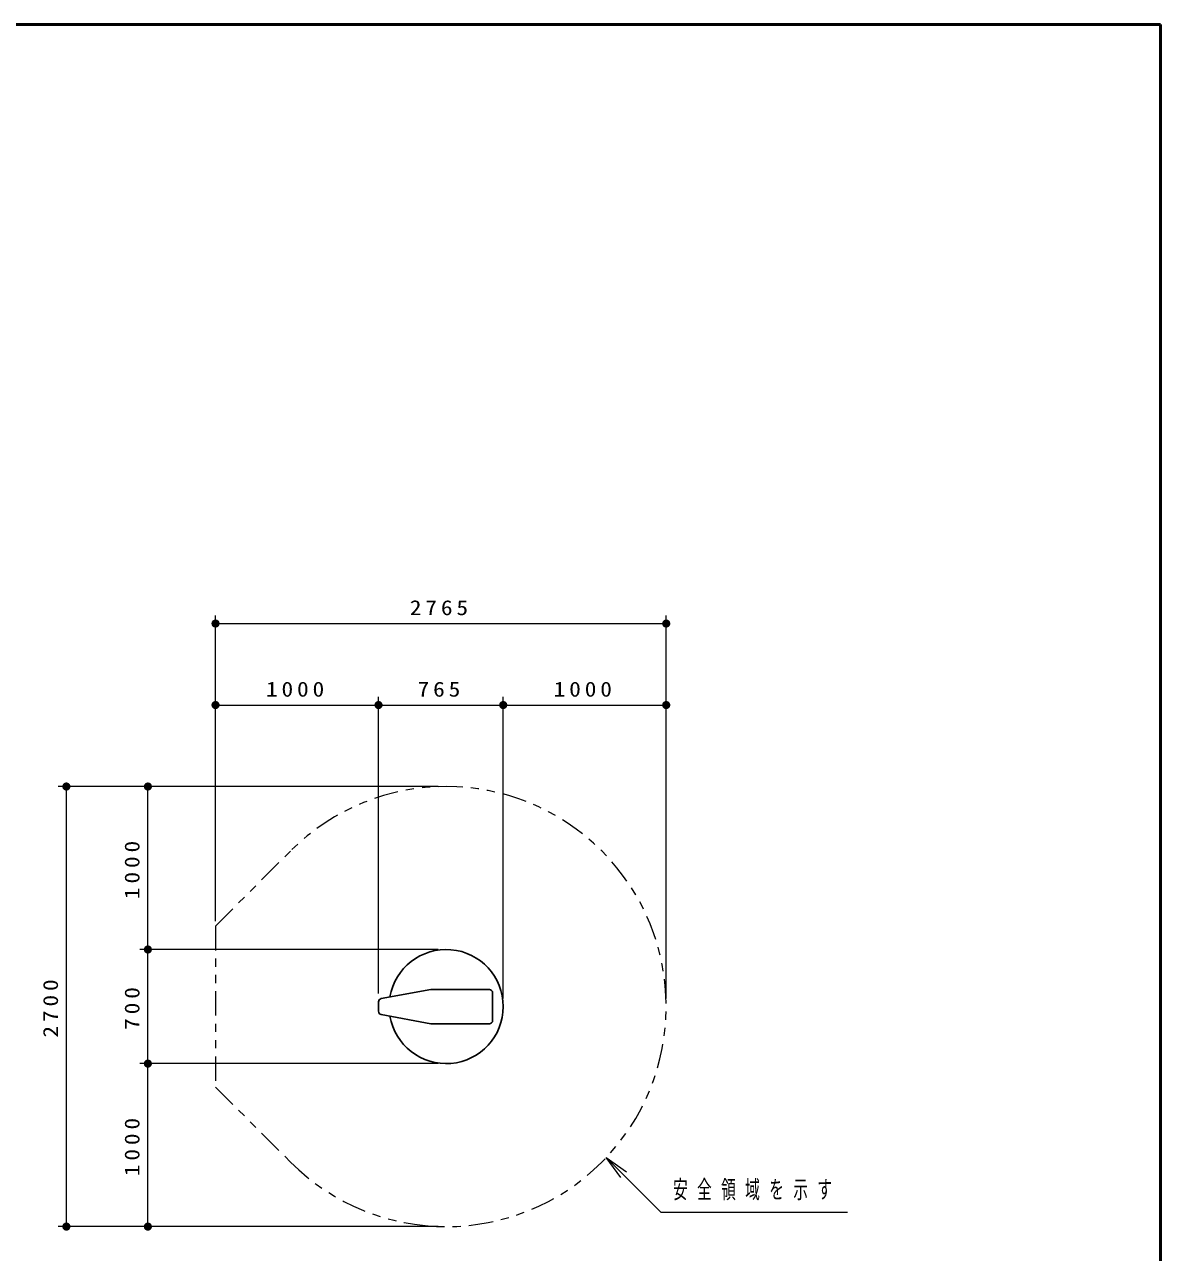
# Model space of a CAD drawing. Units: millimetres on the paper, with parts at other scales. Extents: x 1295 to 1680, y 0 to 267.
# Drawn here: x 1540.6 to 1680, y 116.3 to 267 of the extents above; entities that cross this region are included whole.
import ezdxf

# ---------------------------------------------------------------- set-up
doc = ezdxf.new("R2010")
doc.units = ezdxf.units.MM
doc.linetypes.add('USER3', pattern=[8, 3, -1, 1, -1, 1, -1])
doc.layers.add('1_50', color=7, linetype='Continuous', lineweight=13)
doc.layers.add('NAKAMURA図枠', color=7, linetype='Continuous', lineweight=13)
doc.styles.add('ＭＳ ゴシック', font='')
doc.styles.get('ＭＳ ゴシック').set_extended_font_data('MS Gothic')

# ---------------------------------------------------------------- blocks, each defined once
blk = doc.blocks.new('filled_dot')
at = {"color": 0, "linetype": 'Continuous', "lineweight": -2, "const_width": 1.25}
blk.add_lwpolyline([(-0.625, 0, 1), (0.625, 0, 1)], format="xyb", close=True, dxfattribs=at)

msp = doc.modelspace()

# ---------------------------------------------------------------- linework, layer by layer
at = {"layer": '1_50'}
for p, q in [((1564.057, 184.5), (1564.057, 194.5)), ((1619.357, 184.5), (1619.357, 194.5)), ((1564.057, 193.5), (1619.357, 193.5)), ((1564.057, 156.984), (1564.057, 184.5)), ((1584.057, 148.084), (1584.057, 184.5)), ((1599.357, 147.5), (1599.357, 184.5)), ((1619.357, 147.5), (1619.357, 184.5)), ((1564.057, 183.5), (1584.057, 183.5)), ((1584.057, 183.5), (1599.357, 183.5)), ((1599.357, 183.5), (1619.357, 183.5)), ((1554.757, 173.5), (1544.757, 173.5)), ((1545.757, 119.5), (1545.757, 173.5)), ((1591.357, 173.5), (1554.757, 173.5)), ((1555.757, 153.5), (1555.757, 173.5)), ((1591.357, 153.5), (1554.757, 153.5)), ((1555.757, 139.5), (1555.757, 153.5)), ((1591.357, 139.5), (1554.757, 139.5)), ((1555.757, 119.5), (1555.757, 139.5)), ((1612.009, 127.986), (1614.13, 125.864)), ((1612.009, 127.986), (1614.484, 126.218)), ((1613.777, 125.511), (1612.009, 127.986)), ((1554.757, 119.5), (1544.757, 119.5)), ((1591.357, 119.5), (1554.757, 119.5))]:
    msp.add_line(p, q, dxfattribs=at)
at = {"layer": '1_50', "linetype": 'USER3'}
for p, q in [((1564.057, 156.384), (1573.465, 165.792)), ((1564.057, 156.384), (1564.057, 136.617)), ((1564.057, 136.617), (1573.465, 127.208))]:
    msp.add_line(p, q, dxfattribs=at)
at = {"layer": '1_50', "lineweight": 25}
for p, q in [((1590.457, 148.6), (1584.384, 147.476)), ((1597.657, 148.6), (1590.457, 148.6)), ((1598.057, 144.8), (1598.057, 148.2)), ((1584.057, 147.083), (1584.057, 145.918)), ((1584.384, 145.524), (1590.457, 144.4)), ((1590.457, 144.4), (1597.657, 144.4))]:
    msp.add_line(p, q, dxfattribs=at)
at = {"layer": '1_50'}
msp.add_lwpolyline([(1612.009, 127.986), (1618.706, 121.289), (1641.611, 121.289)], dxfattribs=at)
at = {"layer": '1_50', "linetype": 'USER3'}
msp.add_arc((1592.357, 146.5), 27, 225, 135, dxfattribs=at)
at = {"layer": '1_50', "lineweight": 25}
for centre, radius, start, end in [((1592.357, 146.5), 7, 189.65873, 170.34127), ((1597.657, 148.2), 0.4, 0, 90), ((1584.457, 147.083), 0.4, 100.48568, 180), ((1584.457, 145.918), 0.4, 180, 259.51432), ((1597.657, 144.8), 0.4, 270, 0)]:
    msp.add_arc(centre, radius, start, end, dxfattribs=at)
at = {"layer": 'NAKAMURA図枠', "lineweight": 50}
for p, q in [((1680, 267), (1295, 267)), ((1680, 0), (1680, 267))]:
    msp.add_line(p, q, dxfattribs=at)

# ---------------------------------------------------------------- block references
at = {"layer": '1_50', "xscale": 0.4, "yscale": 0.4}
for p in [(1564.057, 193.5), (1564.057, 183.5), (1584.057, 183.5), (1599.357, 183.5)]:
    msp.add_blockref('filled_dot', p, dxfattribs=at)
for p, rotation in [((1619.357, 193.5), 180), ((1584.057, 183.5), 180), ((1599.357, 183.5), 180), ((1619.357, 183.5), 180), ((1545.757, 173.5), 270), ((1555.757, 173.5), 270), ((1555.757, 153.5), 270), ((1555.757, 153.5), 90), ((1555.757, 139.5), 270), ((1555.757, 139.5), 90), ((1545.757, 119.5), 90), ((1555.757, 119.5), 90)]:
    msp.add_blockref('filled_dot', p, dxfattribs=dict(at, rotation=rotation))

# ---------------------------------------------------------------- texts
at = {"layer": '1_50', "style": 'ＭＳ ゴシック'}
for s, insert, char_height, attachment_point in [('\\T1.33;\\W1.15;2765', (1591.707, 194.5), 1.833, 8), ('\\T1.33;\\W1.15;1000', (1574.057, 184.5), 1.833, 8), ('\\T1.33;\\W1.15;765', (1591.707, 184.5), 1.833, 8), ('\\T1.33;\\W1.15;1000', (1609.357, 184.5), 1.833, 8), ('\\T1.64;\\W0.6;安全領域を示す', (1620.194, 123.939), 2.199, 4)]:
    msp.add_mtext(s, dxfattribs=dict(at, insert=insert, char_height=char_height, attachment_point=attachment_point))
at = {"layer": '1_50', "char_height": 1.833, "attachment_point": 8, "rotation": 90, "style": 'ＭＳ ゴシック'}
for s, insert in [('\\T1.33;\\W1.15;1000', (1554.757, 163.5)), ('\\T1.33;\\W1.15;2700', (1544.757, 146.5)), ('\\T1.33;\\W1.15;700', (1554.757, 146.5)), ('\\T1.33;\\W1.15;1000', (1554.757, 129.5))]:
    msp.add_mtext(s, dxfattribs=dict(at, insert=insert))

doc.saveas('drawing.dxf')
